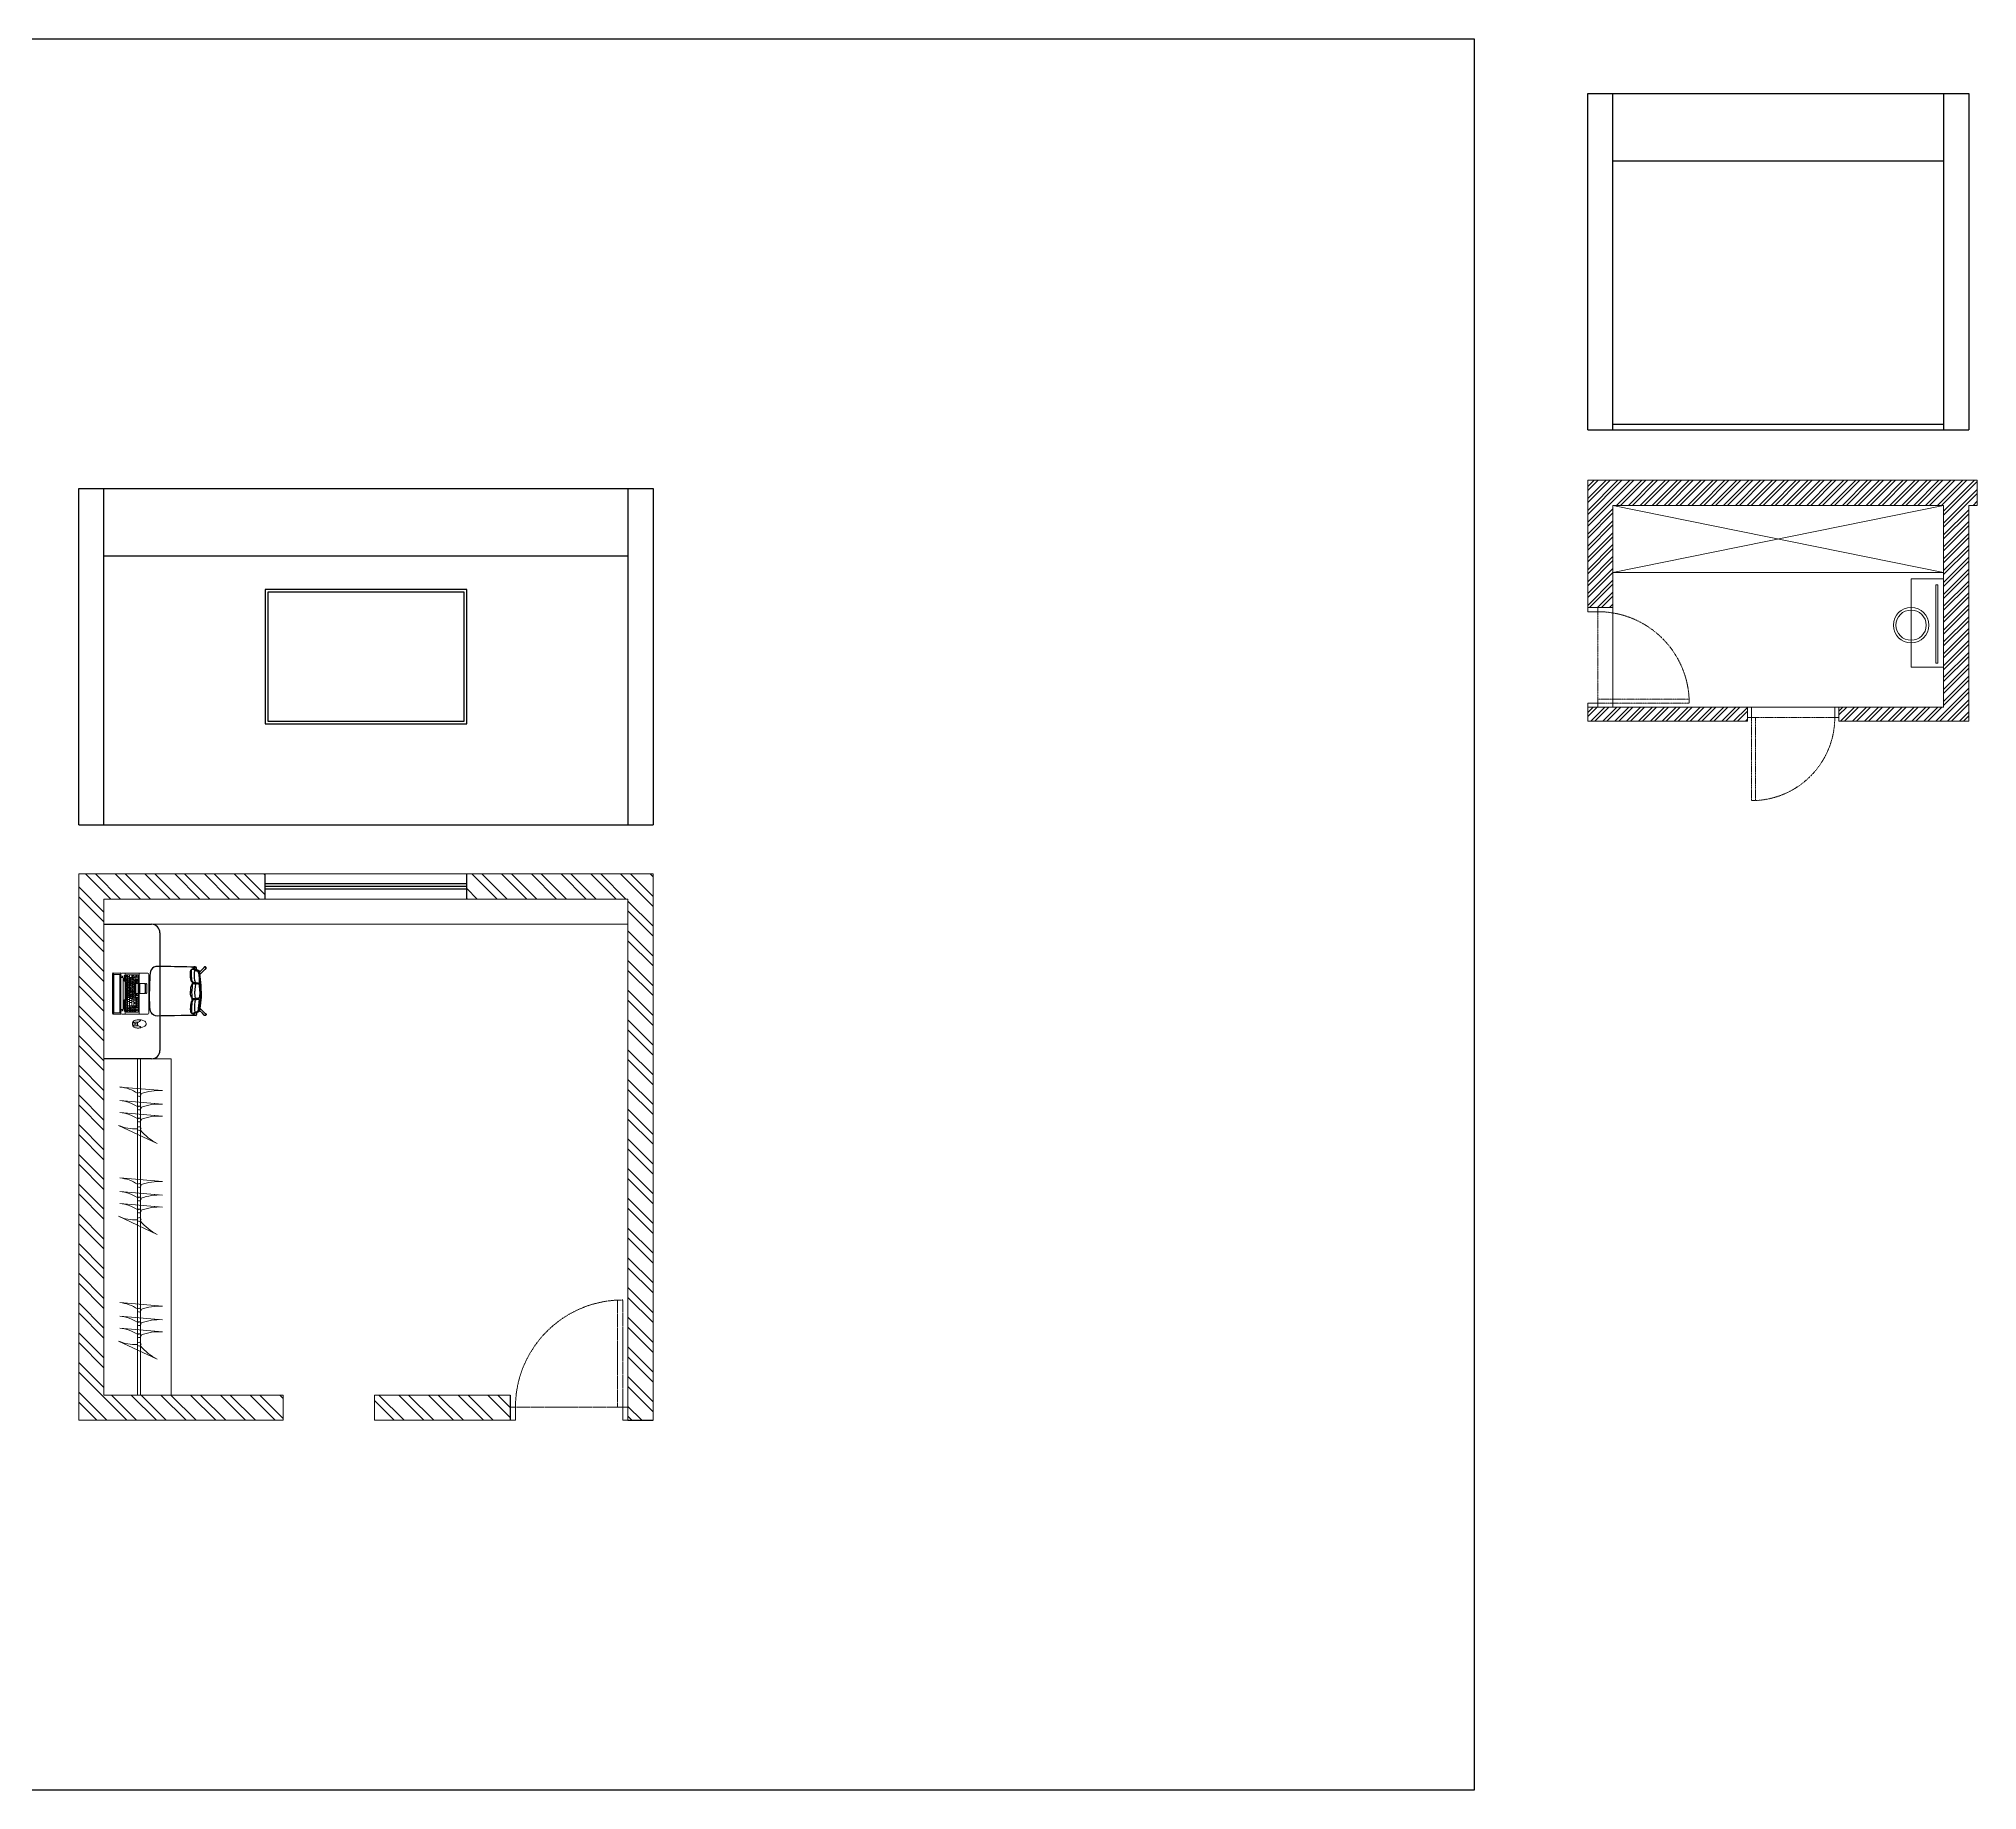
# Model space of a CAD drawing. Header units: inches. Extents: x 213 to 17763, y -4830 to 1802.
# Drawn here: x 17061 to 17753, y -4222 to -3596 of the extents above; entities that cross this region are included whole.
import ezdxf
from ezdxf.enums import TextEntityAlignment as Align

# ---------------------------------------------------------------- set-up
doc = ezdxf.new("R2010")
doc.units = ezdxf.units.IN
doc.header["$MEASUREMENT"] = 0
for name, pattern in [('AUDIT_D_060311083008-3', [0]), ('DASHED2', [0.375, 0.25, -0.125]), ('HIDDEN', [0.375, 0.25, -0.125])]:
    doc.linetypes.add(name, pattern=pattern)
for name, color, linetype in [('.', 30, 'Continuous'), ('A-DOOR', 251, 'AUDIT_D_060311083008-3'), ('A-Door-Frame', 1, 'Continuous'), ('A-Door-Swing', 8, 'HIDDEN'), ('IEL-HATCH-002', 7, 'Continuous'), ('line_cad-block.com', 250, 'Continuous')]:
    doc.layers.add(name, color=color, linetype=linetype)
doc.layers.add('Furniture', color=251, linetype='Continuous', lineweight=18)
doc.layers.add('ROD', color=7, linetype='Continuous', lineweight=9)
doc.layers.add('PDF13_Geometry', color=7, linetype='Continuous', true_color=0x545454)
doc.styles.add('Romand', font='romand.shx', dxfattribs={"bigfont": '@extfont2.shx'})
pattern_1 = [(315, (20996.5, 12491.5), (5.303301, 5.303301), []), (315, (20996.5, 12487.9645), (5.303301, 5.303301), [])]

# ---------------------------------------------------------------- blocks, each defined once
blk = doc.blocks.new('laptop_top')
at = {"color": 0, "linetype": 'ByBlock', "lineweight": -2}
for p, q in [((-167, 219), (-167, 9)), ((-167, 192), (167, 192)), ((-151, 91), (-151, 182)), ((149, 174), (-151, 174)), ((149, 157), (-151, 157)), ((-148, 185), (146, 185)), ((-142, 213), (-142, 228)), ((-130, 213), (-142, 213)), ((-138, 201), (-138, 198)), ((-138, 174), (-138, 157)), ((-136, 185), (-136, 174)), ((-130, 213), (-130, 228)), ((-130, 157), (-130, 140)), ((-121, 185), (-121, 174)), ((-121, 174), (-121, 157)), ((-113, 157), (-113, 140)), ((-107, 185), (-107, 174)), ((-104, 174), (-104, 157)), ((-96, 157), (-96, 140)), ((-91, 185), (-91, 174)), ((-87, 174), (-87, 157)), ((-79, 157), (-79, 140)), ((-77, 185), (-77, 174)), ((-70, 174), (-70, 157)), ((-63, 185), (-63, 174)), ((-62, 157), (-62, 140)), ((-53, 174), (-53, 157)), ((-48, 185), (-48, 174)), ((-45, 157), (-45, 140)), ((-36, 174), (-36, 157)), ((-33, 185), (-33, 174)), ((-28, 157), (-28, 140)), ((-19, 185), (-19, 174)), ((-19, 174), (-19, 157)), ((-11, 157), (-11, 140)), ((-4, 185), (-4, 174)), ((-2, 174), (-2, 157)), ((6, 157), (6, 140)), ((11, 185), (11, 174)), ((14, 174), (14, 157)), ((23, 157), (23, 140)), ((26, 185), (26, 174)), ((31, 174), (31, 157)), ((39, 157), (39, 140)), ((40, 185), (40, 174)), ((48, 174), (48, 157)), ((54, 185), (54, 174)), ((56, 157), (56, 140)), ((63, 202), (63, 195)), ((65, 174), (65, 157)), ((69, 185), (69, 174)), ((73, 157), (73, 140)), ((84, 185), (84, 174)), ((99, 185), (99, 87)), ((116, 185), (116, 87)), ((128, 213), (128, 228)), ((139, 213), (128, 213)), ((133, 185), (133, 107)), ((139, 213), (139, 228)), ((149, 182), (149, 91)), ((167, 219), (167, 9)), ((-167, 80), (167, 80)), ((158, 0), (-158, 0)), ((149, 140), (-151, 140)), ((149, 123), (-151, 123)), ((149, 107), (-151, 107)), ((146, 87), (-148, 87)), ((-134, 107), (-134, 87)), ((-125, 140), (-125, 123)), ((-117, 123), (-117, 107)), ((-117, 107), (-117, 87)), ((-108, 140), (-108, 123)), ((-100, 123), (-100, 107)), ((-100, 107), (-100, 87)), ((-91, 140), (-91, 123)), ((-83, 123), (-83, 107)), ((-83, 107), (-83, 87)), ((-81, 37), (-81, 71)), ((-81, 25), (-81, 22)), ((-77, 75), (-6, 75)), ((-77, 32), (-6, 32)), ((-77, 29), (-6, 29)), ((-77, 17), (-6, 17)), ((-74, 140), (-74, 123)), ((-66, 123), (-66, 107)), ((-57, 140), (-57, 123)), ((-49, 123), (-49, 107)), ((-40, 140), (-40, 123)), ((-32, 123), (-32, 107)), ((-23, 140), (-23, 123)), ((-15, 123), (-15, 107)), ((-6, 140), (-6, 123)), ((-2, 107), (-2, 87)), ((-1, 71), (-1, 37)), ((-1, 25), (-1, 22)), ((2, 123), (2, 107)), ((10, 140), (10, 123)), ((15, 107), (15, 87)), ((19, 123), (19, 107)), ((27, 140), (27, 123)), ((32, 107), (32, 87)), ((35, 123), (35, 107)), ((44, 140), (44, 123)), ((49, 107), (49, 87)), ((49, 97), (99, 97)), ((52, 123), (52, 107)), ((61, 140), (61, 123)), ((66, 107), (66, 87)), ((82, 107), (82, 87))]:
    blk.add_line(p, q, dxfattribs=at)
for points in [[(-167, 231), (-167, 291)], [(-161, 294), (161, 294)], [(161, 288), (-161, 288)], [(161, 228), (-161, 228)], [(155, 236), (-155, 236)], [(-124, 209), (122, 209)], [(167, 291), (167, 231)]]:
    blk.add_lwpolyline(points, dxfattribs=at)
for points in [[(-155, 285), (-155, 234), (155, 234), (155, 285), (-155, 285)], [(37, 130), (35, 134), (35, 130), (34, 130), (34, 134), (37, 130), (37, 134), (37, 134), (37, 130)], [(35, 135), (35, 135), (35, 135), (36, 135), (37, 135), (37, 135), (37, 135), (37, 134), (36, 134), (35, 135), (35, 135), (35, 135), (35, 135)]]:
    blk.add_lwpolyline(points, close=True, dxfattribs=at)
for points in [[(-144, 202), (-133, 202, -0.414214), (-130, 199), (-130, 198, -0.414214), (-133, 195), (-144, 195, -0.414214), (-146, 198), (-146, 199, -0.414214)], [(-124, 202), (-101, 202, -0.414214), (-100, 200), (-100, 200, -0.414214), (-101, 199), (-124, 199, -0.414214), (-125, 200), (-125, 200, -0.414214)], [(-124, 198), (-101, 198, -0.414214), (-100, 196), (-100, 196, -0.414214), (-101, 195), (-124, 195, -0.414214), (-125, 196), (-125, 196, -0.414214)], [(52, 202), (92, 202, -0.414214), (95, 199), (95, 198, -0.414214), (92, 195), (52, 195, -0.414214), (49, 198), (49, 199, -0.414214)], [(99, 202), (123, 202, -0.414214), (124, 200), (124, 200, -0.414214), (123, 199), (99, 199, -0.414214), (98, 200), (98, 200, -0.414214)], [(99, 198), (123, 198, -0.414214), (124, 196), (124, 196, -0.414214), (123, 195), (99, 195, -0.414214), (98, 196), (98, 196, -0.414214)], [(129, 202), (140, 202, -0.414214), (143, 199), (143, 198, -0.414214), (140, 195), (129, 195, -0.414214), (126, 198), (126, 199, -0.414214)], [(-108, 98, 0.301668), (-112, 98), (-114, 94, -0.301668), (-109, 94)], [(-107, 102, 0.301668), (-111, 102), (-112, 99, -0.301668), (-108, 98)], [(-104, 97, -0.279065), (-108, 97), (-109, 94, 0.279065), (-105, 93)], [(-102, 101, -0.279065), (-107, 102), (-108, 98, 0.279065), (-104, 98)]]:
    blk.add_lwpolyline(points, format="xyb", close=True, dxfattribs=at)
for points, format in [([(-130, 213, 0.381204), (-124, 209, -0.067107)], "xyb"), ([(83, 166, 0.89, 0.89, 0), (76, 166, 2.67, 0, 0), (71, 166, 0, 0, 0)], "xyseb"), ([(76, 202, -0.414214), (78, 199), (78, 198, -0.414214), (76, 195)], "xyb"), ([(128, 213, -0.381204), (122, 209, 0.067107)], "xyb"), ([(-132, 153, 0.445, 0.445, 0), (-136, 153, 3.56, 0, 0), (-140, 153, 0, 0, 0)], "xyseb"), ([(-140, 145, 0.445, 0.445, 0), (-135, 145, 3.56, 0, 0), (-132, 145, 0, 0, 0)], "xyseb"), ([(-133, 115), (-133, 110, -0.414214), (-133, 110), (-135, 110, -0.414214), (-135, 110), (-135, 115), (-137, 115, -0.606815), (-137, 116), (-134, 120, -0.520567), (-134, 120), (-130, 116, -0.606815), (-131, 115), (-133, 115)], "xyb"), ([(60, 92, 0.312, 0.312, 0), (57, 92, 2.49, 0, 0), (55, 92, 0, 0, 0)], "xyseb"), ([(82, 137, 0.89, 0.89, 0), (82, 130, 0.89, 0.89, 0), (76, 130, 3.56, 0, 0), (71, 130, 0, 0, 0)], "xyseb"), ([(76, 115), (76, 110, -0.414214), (76, 110), (75, 110, -0.414214), (75, 110), (75, 115), (72, 115, -0.606815), (72, 116), (75, 120, -0.520567), (76, 120), (79, 116, -0.606815), (79, 115), (76, 115)], "xyb"), ([(74, 99, 0.312, 0.312, 0), (74, 102, 2.49, 0, 0), (74, 105, 0, 0, 0)], "xyseb"), ([(74, 94, 0.312, 0.312, 0), (74, 91, 2.49, 0, 0), (74, 89, 0, 0, 0)], "xyseb"), ([(88, 92, 0.312, 0.312, 0), (91, 92, 2.49, 0, 0), (93, 92, 0, 0, 0)], "xyseb")]:
    blk.add_lwpolyline(points, format=format, dxfattribs=at)
at = {"color": 0, "linetype": 'ByBlock', "lineweight": -2, "const_width": 0.445}
for points in [[(-140, 151), (-140, 155)], [(-132, 143), (-132, 147)]]:
    blk.add_lwpolyline(points, dxfattribs=at)
at = {"color": 0, "linetype": 'ByBlock', "lineweight": -2}
blk.add_circle((-138, 198), 1.38, dxfattribs=at)
for centre, radius, start, end in [((-158, 219), 8.9, 90, 180), ((-148, 182), 3.56, 90, 180), ((146, 182), 3.56, 0, 90), ((158, 219), 8.9, 0, 90), ((-158, 9), 8.9, 180, 270), ((-148, 91), 3.56, 180, 270), ((-77, 71), 4.45, 90, 180), ((-77, 37), 4.45, 180, 270), ((-77, 25), 4.45, 90, 180), ((-77, 22), 4.45, 180, 270), ((-6, 71), 4.45, 0, 90), ((-6, 37), 4.45, 270, 0), ((-6, 25), 4.45, 0, 90), ((-6, 22), 4.45, 270, 0), ((146, 91), 3.56, 270, 0), ((158, 9), 8.9, 270, 0)]:
    blk.add_arc(centre, radius, start, end, dxfattribs=at)
for centre, major_axis, start_param, end_param in [((-161, 291), (6.23, 0), 1.570796, 3.141593), ((-161, 285), (6.23, 0), 1.570796, 3.141593), ((-161, 231), (-6.23, 0), 0, 1.570796), ((161, 291), (-6.23, 0), 3.141593, 4.712389), ((161, 285), (-6.23, 0), 3.141593, 4.712389)]:
    blk.add_ellipse(centre, major_axis=major_axis, ratio=0.5, start_param=start_param, end_param=end_param, dxfattribs=at)
at = {"color": 0, "linetype": 'ByBlock', "lineweight": -2, "extrusion": (0, 0, -1)}
blk.add_ellipse((161, 231), major_axis=(6.23, 0), ratio=0.5, start_param=0, end_param=1.570796, dxfattribs=at)
at = {"color": 0, "linetype": 'ByBlock', "lineweight": -2, "style": 'Romand'}
for s, height, p in [('Esc', 3.56, (-149, 182)), ('F1', 3.12, (-119, 182)), ('F2', 3.12, (-105, 182)), ('F3', 3.12, (-89, 182)), ('F4', 3.12, (-75, 182)), ('F5', 3.12, (-61, 182)), ('F6', 3.12, (-46, 182)), ('F7', 3.12, (-31, 182)), ('F8', 3.12, (-17, 182)), ('F9', 3.12, (-2, 182)), ('F10', 3.12, (13, 182)), ('F11', 3.12, (28, 182)), ('F12', 3.12, (42, 182))]:
    blk.add_text(s, height=height, dxfattribs=at).set_placement(p, align=Align.MIDDLE_LEFT)
for s, height, p in [('1', 4.45, (-129, 163)), ('2', 4.45, (-112, 163)), ('3', 4.45, (-95, 163)), ('4', 4.45, (-79, 163)), ('5', 4.45, (-62, 163)), ('6', 4.45, (-45, 163)), ('7', 4.45, (-28, 163)), ('8', 4.45, (-11, 163)), ('9', 4.45, (6, 163)), ('0', 4.45, (23, 163)), ('.', 4.45, (107, 166)), ('/', 4.45, (124, 180)), ('+', 4.45, (124, 166)), ('-', 4.45, (141, 166)), ('*', 4.45, (141, 180)), ('Cap Lock', 3.12, (-138, 132)), ('Ctrl', 3.12, (-142, 98)), ('Q', 4.45, (-121, 149)), ('A', 4.45, (-116, 132)), ('Z', 4.45, (-108, 115)), ('W', 4.45, (-104, 149)), ('S', 4.45, (-99, 132)), ('Alt', 3.12, (-91, 98)), ('X', 4.45, (-91, 115)), ('E', 4.45, (-87, 149)), ('D', 4.45, (-82, 132)), ('C', 4.45, (-74, 115)), ('R', 4.45, (-70, 149)), ('F', 4.45, (-66, 132)), ('V', 4.45, (-58, 115)), ('T', 4.45, (-53, 149)), ('G', 4.45, (-49, 132)), ('B', 4.45, (-41, 115)), ('Y', 4.45, (-37, 149)), ('H', 4.45, (-32, 132)), ('N', 4.45, (-24, 115)), ('U', 4.45, (-20, 149)), ('J', 4.45, (-15, 132)), ('M', 4.45, (-7, 115)), ('I', 4.45, (-3, 149)), ('K', 4.45, (2, 132)), ('Alt', 3.12, (6, 98)), (',', 4.45, (10, 115)), ('O', 4.45, (14, 149)), ('L', 4.45, (19, 132)), ('.', 4.45, (27, 115)), ('P', 4.45, (31, 149)), ('Ctrl', 3.12, (40, 98)), ('-', 4.45, (44, 115)), ('7', 4.45, (107, 149)), ('4', 4.45, (107, 132)), ('1', 4.45, (107, 115)), ('0', 4.45, (107, 98)), ('8', 4.45, (124, 149)), ('5', 4.45, (124, 132)), ('2', 4.45, (124, 115)), ('Enter', 3.12, (133, 97)), ('9', 4.45, (141, 149)), ('6', 4.45, (141, 132)), ('3', 4.45, (141, 115))]:
    blk.add_text(s, height=height, dxfattribs=at).set_placement(p, align=Align.MIDDLE_CENTER)
blk = doc.blocks.new('98UYTFRD')
at = {"color": 0}
for p, q in [((16407, -3892), (16449, -3892)), ((16404, -3912), (16404, -3895)), ((16452, -3895), (16452, -3912))]:
    blk.add_line(p, q, dxfattribs=at)
at = {"color": 0, "lineweight": 9}
for points in [[(16439.65, -3901.77, -0.241004), (16438.49, -3901.36, -0.217003), (16438.4, -3897.76, -0.752527), (16440.5, -3897.66, -0.115399), (16441.01, -3900.1, -0.099122), (16440.76, -3901.25, -0.240483), (16439.65, -3901.77)], [(16439.18, -3901.75, -0.055019), (16438.96, -3900.97, -0.050601), (16438.91, -3900.24, 0.084687), (16438.87, -3899.76, 0.175899), (16438.35, -3898.99, 0.569307), (16438.1, -3899.09, 0.064428), (16438.11, -3900.12, 0.081238), (16438.49, -3901.36, 0.150456), (16439.18, -3901.75)], [(16440.04, -3901.72, 0.141108), (16440.12, -3900.21, -0.211379), (16440.21, -3899.75, -0.412702), (16438.87, -3899.76, -0.176997), (16438.99, -3900.27, 0.141094), (16439.22, -3901.76, 0.080592), (16439.65, -3901.77, 0.075205), (16440.04, -3901.72)], [(16439.43, -3900.69), (16439.47, -3901.3, 0.837339), (16439.69, -3901.25), (16439.66, -3900.55, 1), (16439.43, -3900.56)], [(16440.1, -3901.7, 0.071754), (16440.26, -3900.74, 0.043169), (16440.22, -3900.11, -0.269309), (16440.71, -3898.85, -0.36617), (16440.91, -3898.91, -0.160325), (16440.76, -3901.25, -0.150096), (16440.11, -3901.7)]]:
    blk.add_lwpolyline(points, format="xyb", close=True, dxfattribs=at)
at = {"color": 0}
for centre, start, end in [((16407, -3895), 90, 180), ((16449, -3895), 0, 90)]:
    blk.add_arc(centre, 3, start, end, dxfattribs=at)
at = {"layer": 'line_cad-block.com', "color": 0}
for points in [[(16419.57, -3880.02), (16419.41, -3880.09), (16419.36, -3880.3), (16419.31, -3880.48), (16419.24, -3880.93), (16419.21, -3882.47), (16419.18, -3884.41), (16419.12, -3886.8), (16419.09, -3888.13), (16419.09, -3889.73), (16419.08, -3891.57), (16419.03, -3892.87), (16419.1, -3893.53), (16419.33, -3894.13), (16419.7, -3894.66), (16420.25, -3895.13), (16420.8, -3895.4), (16421.41, -3895.53), (16422.34, -3895.59), (16423.12, -3895.65), (16425.51, -3895.75), (16427.88, -3895.79)], [(16420.1, -3875.99), (16420.05, -3875.92), (16419.96, -3875.76), (16419.89, -3875.65), (16419.79, -3875.57), (16419.66, -3875.53), (16419.53, -3875.53), (16419.41, -3875.57), (16419.3, -3875.65), (16419.23, -3875.75), (16419.19, -3875.88), (16419.19, -3876.02), (16419.23, -3876.13), (16419.3, -3876.24), (16419.44, -3876.32), (16419.62, -3876.43)], [(16419.27, -3879.08), (16419.25, -3879.07), (16419.24, -3879.09), (16419.23, -3879.39), (16419.23, -3879.62), (16419.23, -3879.74), (16419.24, -3880.88)], [(16419.32, -3879.51), (16419.3, -3879.51), (16419.3, -3879.51), (16419.27, -3879.54), (16419.25, -3879.58), (16419.23, -3880.01)], [(16420.29, -3878.84), (16419.9, -3878.92), (16419.68, -3878.97), (16419.25, -3879.07)], [(16421.82, -3877.71), (16419.83, -3875.72), (16419.71, -3875.64), (16419.64, -3875.62), (16419.54, -3875.62), (16419.47, -3875.65), (16419.37, -3875.72), (16419.31, -3875.8), (16419.27, -3875.89), (16419.28, -3875.98), (16419.3, -3876.08), (16419.35, -3876.16), (16420.06, -3876.87), (16421.03, -3877.87)], [(16427.89, -3877.29), (16425.82, -3877.34), (16423.75, -3877.48), (16421.69, -3877.73), (16421.33, -3877.79), (16421.01, -3877.87), (16420.76, -3877.95), (16420.62, -3878.03), (16420.5, -3878.27), (16419.86, -3879.86), (16419.79, -3879.98), (16419.71, -3880.01), (16419.66, -3879.98), (16419.59, -3879.82), (16419.45, -3879.48), (16419.37, -3879.29), (16419.27, -3879.08)], [(16427.89, -3877.44), (16425.83, -3877.51), (16423.77, -3877.65), (16421.72, -3877.88), (16421.5, -3877.91), (16421.23, -3877.97), (16421.05, -3878.02), (16420.87, -3878.06), (16420.71, -3878.14), (16420.63, -3878.25), (16420.51, -3878.54), (16419.91, -3879.93), (16419.73, -3880.23), (16419.65, -3880.2), (16419.32, -3879.51)], [(16424.69, -3879.31), (16424.77, -3879.31), (16424.86, -3879.31), (16424.89, -3879.32), (16424.87, -3879.48), (16424.86, -3879.6), (16424.83, -3879.77), (16424.82, -3879.89), (16424.79, -3880.06), (16424.77, -3880.23), (16424.76, -3880.25), (16424.57, -3880.36), (16424.39, -3880.42), (16424.27, -3880.5), (16423.71, -3880.62), (16423.34, -3880.68), (16422.34, -3880.75), (16421.64, -3880.79), (16421.24, -3880.79), (16420.6, -3880.74), (16420.42, -3880.7), (16420.03, -3880.59), (16419.95, -3880.56), (16420.05, -3880.33), (16420.17, -3879.96), (16420.3, -3879.63), (16420.35, -3879.51), (16420.45, -3879.34)], [(16424.76, -3880.25), (16424.65, -3880.39), (16424.39, -3880.63), (16424.07, -3880.84), (16423.63, -3880.98), (16422.78, -3881.06), (16422.03, -3881.11), (16421.43, -3881.16), (16420.91, -3881.16), (16420.69, -3881.11), (16420.49, -3881.04), (16420.31, -3880.96), (16420.19, -3880.85), (16420.07, -3880.73), (16419.99, -3880.62), (16419.97, -3880.57)], [(16424.9, -3877.92), (16424.97, -3877.95), (16425, -3878), (16424.97, -3878.4), (16424.89, -3879.22), (16424.65, -3879.33), (16424.43, -3879.42), (16424.11, -3879.52), (16423.97, -3879.55), (16423.25, -3879.63), (16422.42, -3879.67), (16421.7, -3879.67), (16421.2, -3879.64), (16420.59, -3879.53), (16420.41, -3879.5), (16420.4, -3879.49), (16420.47, -3879.27), (16420.69, -3878.63), (16420.74, -3878.54), (16420.82, -3878.48), (16421.06, -3878.37), (16421.4, -3878.27), (16421.6, -3878.23), (16421.84, -3878.18), (16423.65, -3878.02), (16424.26, -3877.97), (16424.9, -3877.92)], [(16424.56, -3880.53), (16425, -3880.51)], [(16425, -3880.51), (16425.08, -3880.51), (16425.24, -3880.55), (16425.51, -3880.65)], [(16425.56, -3879.3), (16425.42, -3879.29), (16425.32, -3879.3), (16425.29, -3879.31), (16425.27, -3879.42), (16425.25, -3879.58), (16425.21, -3879.83), (16425.19, -3880.02), (16425.16, -3880.23), (16425.72, -3880.45), (16426.24, -3880.53), (16427.89, -3880.58)], [(16425.16, -3880.23), (16425.52, -3880.67), (16425.67, -3880.77), (16425.94, -3880.92), (16426.32, -3881.01), (16426.6, -3881.05), (16426.78, -3881.06), (16427.89, -3881.06)], [(16427.89, -3877.81), (16425.49, -3877.86), (16425.47, -3877.91), (16425.44, -3877.97), (16425.41, -3878.35), (16425.3, -3879.17), (16425.33, -3879.22), (16425.41, -3879.25), (16425.58, -3879.3), (16426.04, -3879.44), (16426.47, -3879.49), (16427.06, -3879.52), (16427.89, -3879.52)], [(16427.88, -3877.44), (16429.95, -3877.51), (16432.01, -3877.66), (16434.06, -3877.88), (16434.28, -3877.92), (16434.54, -3877.98), (16434.73, -3878.02), (16434.91, -3878.07), (16435.06, -3878.15), (16435.15, -3878.26), (16435.26, -3878.55), (16435.86, -3879.94), (16436.04, -3880.24), (16436.12, -3880.21), (16436.45, -3879.53)], [(16427.89, -3877.81), (16430.28, -3877.86), (16430.31, -3877.91), (16430.34, -3877.97), (16430.37, -3878.36), (16430.47, -3879.17), (16430.44, -3879.22), (16430.37, -3879.25), (16430.19, -3879.31), (16429.73, -3879.44), (16429.31, -3879.49), (16428.71, -3879.52), (16427.88, -3879.52)], [(16436.21, -3880.03), (16436.36, -3880.1), (16436.42, -3880.31), (16436.46, -3880.49), (16436.53, -3880.94), (16436.56, -3882.48), (16436.59, -3884.42), (16436.64, -3886.81), (16436.67, -3888.14), (16436.67, -3889.74), (16436.68, -3891.58), (16436.73, -3892.88), (16436.66, -3893.54), (16436.43, -3894.14), (16436.06, -3894.67), (16435.5, -3895.14), (16434.95, -3895.4), (16434.35, -3895.53), (16433.41, -3895.6), (16432.63, -3895.65), (16430.25, -3895.75), (16427.88, -3895.79)], [(16427.89, -3877.29), (16429.96, -3877.34), (16432.03, -3877.49), (16434.09, -3877.73), (16434.45, -3877.8), (16434.77, -3877.88), (16435.01, -3877.96), (16435.15, -3878.04), (16435.27, -3878.28), (16435.91, -3879.87), (16435.98, -3879.99), (16436.06, -3880.02), (16436.11, -3879.99), (16436.18, -3879.83), (16436.32, -3879.49), (16436.4, -3879.3), (16436.51, -3879.09)], [(16430.21, -3879.3), (16430.36, -3879.29), (16430.45, -3879.3), (16430.49, -3879.31), (16430.51, -3879.43), (16430.53, -3879.58), (16430.56, -3879.83), (16430.58, -3880.02), (16430.62, -3880.23), (16430.06, -3880.45), (16429.53, -3880.53), (16427.89, -3880.58)], [(16430.62, -3880.23), (16430.26, -3880.67), (16430.11, -3880.78), (16429.84, -3880.92), (16429.46, -3881.01), (16429.17, -3881.05), (16428.99, -3881.06), (16427.89, -3881.06)], [(16430.77, -3880.51), (16430.69, -3880.51), (16430.54, -3880.55), (16430.27, -3880.65)], [(16431.22, -3880.53), (16430.77, -3880.51)], [(16430.88, -3877.93), (16430.81, -3877.96), (16430.78, -3878.01), (16430.8, -3878.4), (16430.89, -3879.22), (16431.13, -3879.33), (16431.34, -3879.43), (16431.67, -3879.53), (16431.8, -3879.56), (16432.52, -3879.63), (16433.36, -3879.68), (16434.08, -3879.68), (16434.58, -3879.65), (16435.18, -3879.54), (16435.37, -3879.51), (16435.37, -3879.5), (16435.3, -3879.28), (16435.08, -3878.64), (16435.03, -3878.55), (16434.95, -3878.49), (16434.72, -3878.38), (16434.37, -3878.28), (16434.17, -3878.24), (16433.93, -3878.19), (16432.13, -3878.02), (16431.51, -3877.98), (16430.88, -3877.93)], [(16431.08, -3879.31), (16431, -3879.31), (16430.92, -3879.31), (16430.88, -3879.33), (16430.9, -3879.49), (16430.92, -3879.6), (16430.94, -3879.78), (16430.96, -3879.89), (16430.98, -3880.06), (16431.01, -3880.23), (16431.01, -3880.26), (16431.2, -3880.36), (16431.38, -3880.43), (16431.51, -3880.5), (16432.07, -3880.63), (16432.43, -3880.68), (16433.43, -3880.76), (16434.13, -3880.79), (16434.53, -3880.79), (16435.17, -3880.75), (16435.36, -3880.71), (16435.75, -3880.6), (16435.83, -3880.57), (16435.72, -3880.34), (16435.6, -3879.97), (16435.47, -3879.64), (16435.43, -3879.52), (16435.33, -3879.35)], [(16431.01, -3880.26), (16431.12, -3880.4), (16431.38, -3880.63), (16431.71, -3880.84), (16432.15, -3880.98), (16432.99, -3881.06), (16433.74, -3881.12), (16434.34, -3881.17), (16434.86, -3881.16), (16435.09, -3881.12), (16435.28, -3881.05), (16435.46, -3880.97), (16435.59, -3880.86), (16435.7, -3880.74), (16435.78, -3880.63), (16435.8, -3880.58)], [(16433.96, -3877.72), (16435.95, -3875.73), (16436.07, -3875.65), (16436.14, -3875.63), (16436.24, -3875.63), (16436.31, -3875.66), (16436.41, -3875.73), (16436.47, -3875.81), (16436.51, -3875.9), (16436.5, -3875.99), (16436.48, -3876.09), (16436.42, -3876.17), (16435.72, -3876.88), (16434.75, -3877.87)], [(16435.49, -3878.85), (16435.88, -3878.93), (16436.1, -3878.98), (16436.52, -3879.08)], [(16435.67, -3876), (16435.73, -3875.93), (16435.82, -3875.77), (16435.88, -3875.66), (16435.99, -3875.58), (16436.11, -3875.54), (16436.25, -3875.54), (16436.37, -3875.58), (16436.48, -3875.66), (16436.55, -3875.76), (16436.59, -3875.89), (16436.58, -3876.03), (16436.55, -3876.14), (16436.47, -3876.25), (16436.34, -3876.33), (16436.16, -3876.44)], [(16436.45, -3879.53), (16436.48, -3879.53), (16436.48, -3879.53), (16436.51, -3879.55), (16436.52, -3879.59), (16436.55, -3880.02)], [(16436.51, -3879.09), (16436.53, -3879.09), (16436.53, -3879.1), (16436.54, -3879.4), (16436.55, -3879.63), (16436.55, -3879.75), (16436.53, -3880.89)]]:
    blk.add_lwpolyline(points, dxfattribs=at)
at = {"color": 0, "lineweight": 9, "xscale": -0.044059898217101, "yscale": 0.044059898217101, "zscale": 0.044059898217101, "rotation": 180}
blk.add_blockref('laptop_top', (16428.74, -3895.93), dxfattribs=at)
blk = doc.blocks.new('*U673')
at = {"layer": 'A-Door-Frame', "lineweight": 5}
for p, q in [((0, -100), (0, 0)), ((983, -100), (983, 0))]:
    blk.add_line(p, q, dxfattribs=at)
for points in [[(0, -100), (40, -100), (40, 0), (0, 0)], [(983, -100), (943, -100), (943, 0), (983, 0)]]:
    blk.add_lwpolyline(points, dxfattribs=at)
at = {"layer": 'A-Door-Swing', "linetype": 'DASHED2', "lineweight": 5}
blk.add_line((48, 0), (951, 0), dxfattribs=at)
blk.add_lwpolyline([(40, 0), (40, 903), (80, 903), (80, 0)], close=True, dxfattribs=at)
blk.add_arc((40, 0), 903, 360, 90, dxfattribs=at)
blk = doc.blocks.new('*U674')
at = {"layer": 'A-Door-Frame', "lineweight": 5}
for p, q in [((0, -100), (0, 0)), ((890, -100), (890, 0))]:
    blk.add_line(p, q, dxfattribs=at)
for points in [[(0, -100), (40, -100), (40, 0), (0, 0)], [(890, -100), (850, -100), (850, 0), (890, 0)]]:
    blk.add_lwpolyline(points, dxfattribs=at)
at = {"layer": 'A-Door-Swing', "linetype": 'DASHED2', "lineweight": 5}
blk.add_line((47, 0), (857, 0), dxfattribs=at)
blk.add_lwpolyline([(40, 0), (40, 810), (80, 810), (80, 0)], close=True, dxfattribs=at)
blk.add_arc((40, 0), 810, 360, 90, dxfattribs=at)

msp = doc.modelspace()

# ---------------------------------------------------------------- hatches: boundary and pattern name
at = {"layer": '.', "lineweight": 5}
h = msp.add_hatch(dxfattribs=at)
h.set_pattern_fill('ANSI32', color=1, scale=8)
h.set_pattern_definition([(45, (12920.5, -1712.5), (-2.1213203, 2.1213203), []), (45, (12921.9142, -1712.5), (-2.1213203, 2.1213203), [])])
h.paths.add_polyline_path([(17623, -3763), (17741, -3763), (17741, -3782), (17741, -3835), (17703.63, -3835), (17703.63, -3838.67), (17703.63, -3840), (17750, -3840), (17750, -3809), (17750, -3763), (17753, -3763), (17753, -3754), (17614, -3754), (17614, -3762), (17614, -3799.5), (17617.61, -3799.5), (17623, -3799.5)])
h.paths.add_polyline_path([(17671, -3835), (17623, -3835), (17614, -3835), (17614, -3840), (17671, -3840)])
at = {"layer": 'IEL-HATCH-002', "true_color": 0xed1f24, "transparency": 33554687}
h = msp.add_hatch(dxfattribs=at)
h.set_pattern_fill('ANSI32', color=240, scale=20, angle=270)
h.set_pattern_definition(pattern_1)
h.paths.add_polyline_path([(17142, -3903.5), (17142, -3894.5), (17075.5, -3894.5), (17075.5, -4089.5), (17148.5, -4089.5), (17148.5, -4080.5), (17084.5, -4080.5), (17084.5, -3903.5)])
h.paths.add_polyline_path([(17229.5, -4089.5), (17229.5, -4080.5), (17221.5, -4080.5), (17181, -4080.5), (17181, -4089.5)])
h = msp.add_hatch(dxfattribs=at)
h.set_pattern_fill('ANSI32', color=240, scale=20, angle=270)
h.set_pattern_definition(pattern_1)
h.paths.add_polyline_path([(17280.5, -4089.5), (17280.5, -3894.5), (17214, -3894.5), (17214, -3903.5), (17271.5, -3903.5), (17271.5, -4089.38), (17271.62, -4089.5)])

# ---------------------------------------------------------------- linework, layer by layer
at = {"layer": '.', "color": 0, "linetype": 'Continuous'}
msp.add_line((17271.5, -4089.38), (17271.62, -4089.5), dxfattribs=at)
for p, q in [((17614, -3736), (17614, -3616)), ((17614, -3616), (17750, -3616)), ((17623, -3736), (17623, -3616)), ((17741, -3616), (17741, -3736)), ((17750, -3616), (17750, -3736)), ((17623, -3640), (17741, -3640)), ((17623, -3734), (17741, -3734)), ((17614, -3736), (17750, -3736)), ((17075.5, -3877.02), (17075.5, -3757.02)), ((17075.5, -3757.02), (17280.5, -3757.02)), ((17084.5, -3877.02), (17084.5, -3757.02)), ((17271.5, -3757.02), (17271.5, -3877.02)), ((17280.5, -3757.02), (17280.5, -3877.02)), ((17084.5, -3781.02), (17271.5, -3781.02)), ((17075.5, -3877.02), (17280.5, -3877.02))]:
    msp.add_line(p, q)
at = {"color": 254, "lineweight": 5}
for p, q in [((17623, -3763), (17741, -3787)), ((17741, -3763), (17623, -3787))]:
    msp.add_line(p, q, dxfattribs=at)
at = {"color": 5}
for p, q in [((17142, -3903.5), (17142, -3894.5)), ((17214, -3903.5), (17214, -3894.5)), ((17214, -3898), (17142, -3898)), ((17214, -3899), (17142, -3899)), ((17214, -3900), (17142, -3900))]:
    msp.add_line(p, q, dxfattribs=at)
at = {"color": 9, "lineweight": 5, "true_color": 0xc7c8ca}
for p, q in [((17096.5, -4003.55), (17096.5, -3960.5)), ((17097.5, -4003.55), (17097.5, -3960.5)), ((17096.5, -4036), (17096.5, -3991.5)), ((17097.5, -4036), (17097.5, -3991.5)), ((17096.5, -4080.5), (17096.5, -4036)), ((17097.5, -4080.5), (17097.5, -4036))]:
    msp.add_line(p, q, dxfattribs=at)
at = {"color": 0}
for p, q in [((17229.5, -4080.5), (17229.5, -4089.5)), ((17271.5, -4089.5), (17280.5, -4089.5))]:
    msp.add_line(p, q, dxfattribs=at)
for points in [[(16312.5, -3596.5), (17573.5, -3596.5), (17573.5, -4221.5), (16312.5, -4221.5)], [(17214, -3841.02), (17214, -3793.02), (17142, -3793.02), (17142, -3841.02)], [(17213, -3840.02), (17213, -3794.02), (17143, -3794.02), (17143, -3840.02)]]:
    msp.add_lwpolyline(points, close=True)
at = {"lineweight": 5}
msp.add_lwpolyline([(17623, -3787), (17741, -3787), (17741, -3835), (17623, -3835)], close=True, dxfattribs=at)
at = {"layer": 'A-Door-Frame', "color": 0, "lineweight": 5}
for p, q in [((17229.5, -4089.5), (17229.5, -4084.83)), ((17271.5, -4089.5), (17271.5, -4084.83))]:
    msp.add_line(p, q, dxfattribs=at)
for points in [[(17229.5, -4089.5), (17231.37, -4089.5), (17231.37, -4084.83), (17229.5, -4084.83)], [(17271.5, -4089.5), (17269.63, -4089.5), (17269.63, -4084.83), (17271.5, -4084.83)]]:
    msp.add_lwpolyline(points, dxfattribs=at)
at = {"layer": 'A-Door-Swing', "color": 0, "linetype": 'DASHED2', "lineweight": 5}
msp.add_line((17269.29, -4084.83), (17231.02, -4084.83), dxfattribs=at)
msp.add_lwpolyline([(17269.63, -4084.83), (17269.63, -4046.57), (17267.77, -4046.57), (17267.77, -4084.83)], close=True, dxfattribs=at)
msp.add_arc((17269.63, -4084.83), 38.27, 90, 180, dxfattribs=at)
at = {"layer": 'Furniture', "color": 133, "lineweight": 5, "true_color": 0x84cdcc}
for p, q in [((17090.15, -3970.56), (17105.35, -3971.84)), ((17090.15, -3975.38), (17105.35, -3976.66)), ((17089.73, -3984.25), (17103.54, -3990.74)), ((17090.15, -3979.66), (17105.35, -3980.95)), ((17090.15, -4003.01), (17105.35, -4004.29)), ((17090.15, -4007.83), (17105.35, -4009.12)), ((17090.15, -4012.12), (17105.35, -4013.4)), ((17089.73, -4016.7), (17103.54, -4023.19)), ((17090.15, -4047.51), (17105.35, -4048.79)), ((17090.15, -4052.33), (17105.35, -4053.62)), ((17090.15, -4056.62), (17105.35, -4057.9)), ((17089.73, -4061.2), (17103.54, -4067.69))]:
    msp.add_line(p, q, dxfattribs=at)
for centre in [(17097.1, -3973.25), (17097.1, -3978.07), (17097.1, -3982.35), (17097.1, -3985.39), (17097.1, -4005.7), (17097.1, -4010.53), (17097.1, -4014.81), (17097.1, -4017.84), (17097.1, -4050.2), (17097.1, -4055.03), (17097.1, -4059.31), (17097.1, -4062.34)]:
    msp.add_circle(centre, 0.673, dxfattribs=at)
for centre, radius, start, end in [((17089.05, -3983.7), 13.19, 55.34874, 85.24855), ((17089.05, -3988.53), 13.19, 55.34874, 85.24855), ((17104.27, -3990.43), 18.62, 86.69029, 110.60163), ((17104.27, -3995.25), 18.62, 86.69029, 110.60163), ((17095.36, -3972.31), 13.19, 244.75145, 274.65126), ((17089.05, -3992.81), 13.19, 55.34874, 85.24855), ((17104.27, -3999.53), 18.62, 86.69029, 110.60163), ((17111.9, -3974.1), 18.62, 219.39837, 243.30971), ((17089.05, -4016.16), 13.19, 55.34874, 85.24855), ((17104.27, -4022.88), 18.62, 86.69029, 110.60163), ((17089.05, -4020.98), 13.19, 55.34874, 85.24855), ((17089.05, -4025.26), 13.19, 55.34874, 85.24855), ((17104.27, -4027.7), 18.62, 86.69029, 110.60163), ((17095.36, -4004.77), 13.19, 244.75145, 274.65126), ((17111.9, -4006.56), 18.62, 219.39837, 243.30971), ((17104.27, -4031.99), 18.62, 86.69029, 110.60163), ((17089.05, -4060.66), 13.19, 55.34874, 85.24855), ((17089.05, -4065.48), 13.19, 55.34874, 85.24855), ((17104.27, -4067.38), 18.62, 86.69029, 110.60163), ((17104.27, -4072.2), 18.62, 86.69029, 110.60163), ((17089.05, -4069.76), 13.19, 55.34874, 85.24855), ((17104.27, -4076.49), 18.62, 86.69029, 110.60163), ((17095.36, -4049.27), 13.19, 244.75145, 274.65126), ((17111.9, -4051.06), 18.62, 219.39837, 243.30971)]:
    msp.add_arc(centre, radius, start, end, dxfattribs=at)
at = {"layer": 'PDF13_Geometry', "color": 254, "lineweight": 5}
for points in [[(17729.4, -3789.25), (17729.4, -3820.75), (17741, -3820.75), (17741, -3789.25)], [(17738.28, -3791.38), (17738.28, -3819.32), (17738.99, -3819.32), (17738.99, -3791.38)]]:
    msp.add_lwpolyline(points, close=True, dxfattribs=at)
for radius in [6.33, 5.39]:
    msp.add_circle((17729.4, -3805.75), radius, dxfattribs=at)
at = {"layer": 'ROD', "lineweight": 5}
for p, q in [((17614, -3762), (17614, -3754)), ((17614, -3754), (17753, -3754)), ((17753, -3763), (17753, -3754)), ((17614, -3799.5), (17614, -3762)), ((17623, -3799.5), (17623, -3763)), ((17741, -3763), (17623, -3763)), ((17741, -3835), (17741, -3763)), ((17750, -3809), (17750, -3763)), ((17753, -3763), (17750, -3763)), ((17750, -3840), (17750, -3809)), ((17614, -3840), (17614, -3835)), ((17671.33, -3835), (17623, -3835)), ((17741, -3835), (17703.63, -3835)), ((17741, -3835), (17703.63, -3835)), ((17671, -3840), (17614, -3840)), ((17750, -3840), (17703.63, -3840))]:
    msp.add_line(p, q, dxfattribs=at)
at = {"layer": 'ROD', "color": 250, "lineweight": 5}
for p, q in [((17623, -3763), (17741, -3763)), ((17623, -3782), (17623, -3763)), ((17741, -3763), (17741, -3782))]:
    msp.add_line(p, q, dxfattribs=at)
at = {"layer": 'ROD', "color": 0}
for p, q in [((17075.5, -3894.5), (17280.5, -3894.5)), ((17075.5, -4089.5), (17075.5, -3894.5)), ((17280.5, -4089.5), (17280.5, -3894.5)), ((17084.5, -3903.5), (17271.5, -3903.5)), ((17084.5, -4080.5), (17084.5, -3903.5)), ((17271.5, -3903.5), (17271.5, -4089.5)), ((17084.5, -3912.5), (17271.5, -3912.5)), ((17084.5, -3960.5), (17108.5, -3960.5)), ((17108.5, -4080.5), (17108.5, -3960.5)), ((17084.5, -4080.5), (17148.5, -4080.5)), ((17148.5, -4089.5), (17148.5, -4080.5)), ((17181, -4080.5), (17221.5, -4080.5)), ((17181, -4080.5), (17181, -4089.5)), ((17221.5, -4080.5), (17229.5, -4080.5)), ((17075.5, -4089.5), (17148.5, -4089.5)), ((17181, -4089.5), (17229.5, -4089.5))]:
    msp.add_line(p, q, dxfattribs=at)
at = {"layer": 'ROD', "lineweight": 5}
for points in [[(17614, -3799.5), (17623, -3799.5)], [(17623, -3835), (17614, -3835)], [(17671, -3835), (17671, -3840)], [(17703.63, -3840), (17703.63, -3835)]]:
    msp.add_lwpolyline(points, dxfattribs=at)

# ---------------------------------------------------------------- block references
at = {"rotation": 270}
msp.add_blockref('98UYTFRD', (20996.5, 12491.5), dxfattribs=at)
at = {"layer": 'A-DOOR', "lineweight": 5}
for name, p, xscale, yscale, zscale, rotation in [('*U673', (17617.61, -3835), -0.03611111111109516, 0.03611111111109516, 0.03611111111109516, 270), ('*U674', (17671, -3838.67), -0.03666666666666651, 0.03666666666666651, 0.03666666666666651, 180)]:
    msp.add_blockref(name, p, dxfattribs=dict(at, xscale=xscale, yscale=yscale, zscale=zscale, rotation=rotation))

doc.saveas('drawing.dxf')
